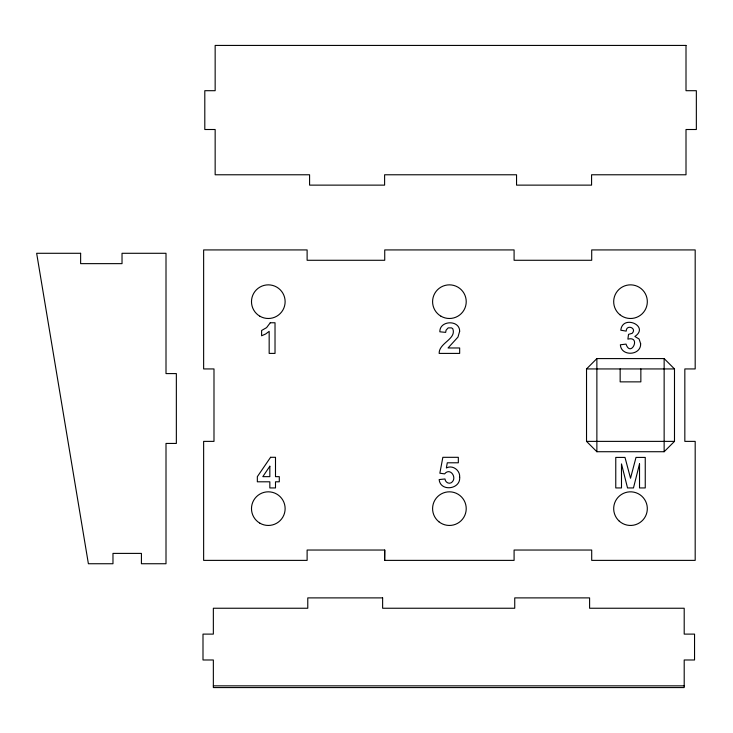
<?xml version="1.0" encoding="UTF-8"?>
<svg xmlns="http://www.w3.org/2000/svg" width="733" height="733" viewBox="0 0 733 733"><rect width="100%" height="100%" fill="white"/><g stroke="black" fill="none" stroke-linecap="round" stroke-linejoin="round"><path stroke-width="1.1" d="M384.733 550.034L384.559 560.379L514.09 560.379L514.09 550.034L591.705 550.034L591.705 560.379L695.186 560.379L695.186 441.376L684.833 441.376L684.833 368.937L695.186 368.937L695.186 249.926L591.705 249.926L591.705 260.279L514.09 260.279L514.09 249.926L384.733 249.926L384.733 260.279L307.118 260.279L307.118 249.926L203.637 249.926L203.637 368.937L213.99 368.937L213.99 441.376L203.637 441.376L203.637 560.379L307.118 560.379L307.118 550.034L384.733 550.034L384.733 560.379M586.528 368.937L596.873 358.584L664.144 358.584L674.488 368.937L674.488 441.376L664.144 451.72L596.873 451.72L586.528 441.376L586.528 368.937L674.488 368.937M586.528 441.376L674.488 441.376M213.349 685.85L684.201 685.85M664.144 358.584L664.144 451.72M640.853 368.937L640.853 381.866L620.155 381.866L620.155 368.937M596.873 358.584L596.873 451.72M459.673 477.174C460.81 489.424 440.341 492.063 439.149 479.565L444.977 478.97C445.178 481.828 448.22 484.147 450.978 482.882C458.061 478.731 450.364 466.71 444.601 473.885L439.855 473.197L442.851 457.31L458.327 457.31L458.327 462.789L447.286 462.789L446.37 467.975C452.582 464.557 460.287 470.366 459.673 477.174M459.664 331.261L457.969 337.088L448.046 347.973L459.664 347.973L459.664 353.407L439.159 353.407C438.856 342.815 456.851 339.141 452.747 328.668L451.491 327.88L448.193 327.889L446.067 330.18L445.673 332.379L439.846 331.802C439.498 320.193 459.747 319.634 459.664 331.261M640.651 343.731C641.091 355.642 621.071 356.76 620.365 344.794L626.028 344.107C630.746 358.116 641.549 335.687 627.888 339.132L628.529 334.358L632.148 333.332C637.325 328.045 626.239 323.949 626.193 331.133L620.805 330.216C622.555 313.926 650.006 326.231 634.879 336.484L639.075 339.003L640.651 343.731M639.524 463.916L633.468 487.94L627.53 487.94L621.492 463.916L621.492 487.94L615.766 487.94L615.766 457.419L624.992 457.419L630.527 478.237L636.006 457.419L645.251 457.419L645.251 487.94L639.524 487.94L639.524 463.916M270.275 322.758L266.583 327.642L261.608 330.482L261.608 335.796L265.676 333.973L269.167 331.362L269.167 353.407L275.022 353.407L275.022 322.758L270.275 322.758M269.836 466.225L262.817 476.652L269.836 476.652L269.836 466.225M270.587 457.291L257.338 476.679L257.338 481.801L269.836 481.801L269.836 487.94L275.498 487.94L275.498 481.801L279.291 481.801L279.291 476.652L275.498 476.652L275.498 457.291L270.587 457.291M686.006 45.428L215.154 45.428L215.154 90.7L204.8 90.7L204.8 129.503L215.154 129.503L215.154 174.775L309.583 174.775L309.583 185.128L384.605 185.128L384.605 174.775L516.545 174.775L516.545 185.128L591.577 185.128L591.577 174.775L686.006 174.775L686.006 129.503L696.35 129.503L696.35 90.7L686.006 90.7L686.006 45.428M80.63 253.288L36.65 253.288L88.391 563.741L112.974 563.741L112.974 553.397L141.423 553.397L141.423 563.741L166.006 563.741L166.006 443.438L176.351 443.438L176.351 373.592L166.006 373.592L166.006 253.288L122.026 253.288L122.026 263.642L80.63 263.642L80.63 253.288M382.626 597.89L307.778 597.89L307.778 608.243L213.349 608.243L213.349 634.109L202.995 634.109L202.995 659.984L213.349 659.984L213.349 687.572L684.201 687.572L684.201 659.984L694.545 659.984L694.545 634.109L684.201 634.109L684.201 608.243L589.598 608.243L589.598 597.89L514.74 597.89L514.74 608.243L382.626 608.243L382.626 597.89M259.903 316.235A16.813 16.813 0 0 0 285.128 301.666A16.813 16.813 0 0 0 259.903 287.107A16.813 16.813 0 0 0 259.903 316.235M441 316.235A16.813 16.813 0 0 0 466.225 301.666A16.813 16.813 0 0 0 441 287.107A16.813 16.813 0 0 0 441 316.235M259.903 523.197A16.813 16.813 0 0 0 285.128 508.638A16.813 16.813 0 0 0 259.903 494.069A16.813 16.813 0 0 0 259.903 523.197M619.889 314.714A16.813 16.813 0 0 0 647.111 304.342A16.813 16.813 0 0 0 624.525 285.952A16.813 16.813 0 0 0 619.889 314.714M438.902 521.768A16.813 16.813 0 0 0 466.032 511.176A16.813 16.813 0 0 0 443.3 492.97A16.813 16.813 0 0 0 438.902 521.768M619.266 521.145A16.813 16.813 0 0 0 646.955 512.12A16.813 16.813 0 0 0 625.295 492.649A16.813 16.813 0 0 0 619.266 521.145"/></g></svg>
